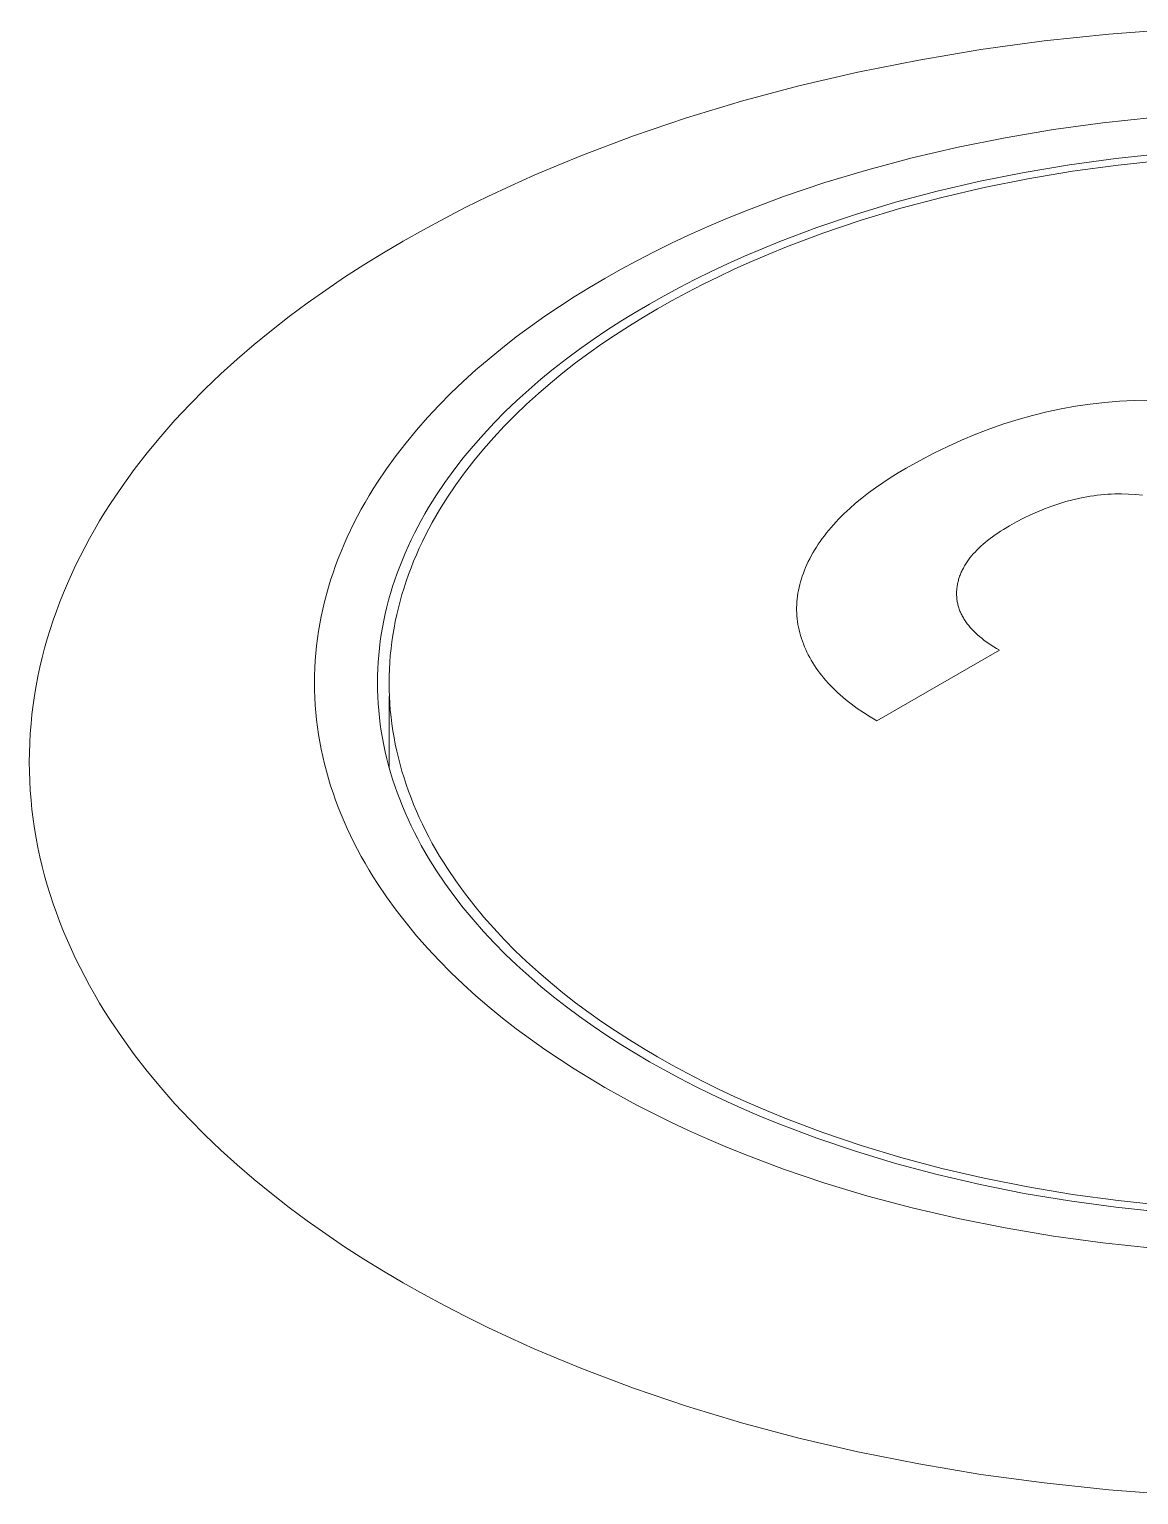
# Model space of a CAD drawing. Header units: millimetres. Extents: x -208 to 4974, y -28 to 3137.
# Drawn here: x 3517.79 to 3524, y 1836.99 to 1845.2 of the extents above; entities that cross this region are included whole.
import ezdxf

# ---------------------------------------------------------------- set-up
doc = ezdxf.new("R2010")
doc.units = ezdxf.units.MM
doc.layers.add('ZANO_R', color=7, linetype='Continuous', lineweight=0)

msp = doc.modelspace()

# ---------------------------------------------------------------- linework, layer by layer
at = {"layer": 'ZANO_R'}
for p, q in [((3524.1944, 1845.1954), (3523.8292, 1845.168)), ((3523.4683, 1845.13), (3523.1132, 1845.0816)), ((3523.8292, 1845.168), (3523.4683, 1845.13)), ((3522.7652, 1845.0232), (3522.4253, 1844.9552)), ((3523.1132, 1845.0816), (3522.7652, 1845.0232)), ((3522.4253, 1844.9552), (3522.0948, 1844.8782)), ((3522.0948, 1844.8782), (3521.7746, 1844.7928)), ((3521.7746, 1844.7928), (3521.4657, 1844.6994)), ((3521.4657, 1844.6994), (3521.1687, 1844.5987)), ((3523.7954, 1844.6713), (3524.0756, 1844.7008)), ((3523.2493, 1844.5883), (3523.5196, 1844.6337)), ((3523.5196, 1844.6337), (3523.7954, 1844.6713)), ((3521.1687, 1844.5987), (3520.8842, 1844.4915)), ((3522.7287, 1844.4758), (3522.9853, 1844.5356)), ((3522.9853, 1844.5356), (3523.2493, 1844.5883)), ((3520.8842, 1844.4915), (3520.7469, 1844.4356)), ((3522.48, 1844.4094), (3522.7287, 1844.4758)), ((3523.6093, 1844.4369), (3523.8676, 1844.4721)), ((3523.8676, 1844.4721), (3524.13, 1844.4998)), ((3523.8809, 1844.4354), (3524.14, 1844.4628)), ((3520.6129, 1844.3782), (3520.4823, 1844.3196)), ((3520.7469, 1844.4356), (3520.6129, 1844.3782)), ((3522.2401, 1844.3369), (3522.48, 1844.4094)), ((3523.109, 1844.345), (3523.3562, 1844.3945)), ((3523.3562, 1844.3945), (3523.6093, 1844.4369)), ((3523.3759, 1844.3587), (3523.6258, 1844.4007)), ((3523.6258, 1844.4007), (3523.8809, 1844.4354)), ((3520.4823, 1844.3196), (3520.3551, 1844.2597)), ((3522.0094, 1844.2587), (3522.2401, 1844.3369)), ((3522.6358, 1844.2269), (3522.8686, 1844.289)), ((3522.8686, 1844.289), (3523.109, 1844.345)), ((3522.8944, 1844.2546), (3523.1318, 1844.3099)), ((3523.1318, 1844.3099), (3523.3759, 1844.3587)), ((3520.3551, 1844.2597), (3520.2313, 1844.1987)), ((3521.7885, 1844.1754), (3522.0094, 1844.2587)), ((3522.4111, 1844.159), (3522.6358, 1844.2269)), ((3522.6645, 1844.1932), (3522.8944, 1844.2546)), ((3520.111, 1844.1366), (3519.9941, 1844.0735)), ((3520.2313, 1844.1987), (3520.111, 1844.1366)), ((3521.5778, 1844.0875), (3521.6819, 1844.132)), ((3521.6819, 1844.132), (3521.7885, 1844.1754)), ((3522.1951, 1844.0858), (3522.4111, 1844.159)), ((3522.2293, 1844.0539), (3522.4426, 1844.1262)), ((3522.4426, 1844.1262), (3522.6645, 1844.1932)), ((3519.9941, 1844.0735), (3519.8807, 1844.0095)), ((3521.3776, 1843.9954), (3521.4764, 1844.0419)), ((3521.4764, 1844.0419), (3521.5778, 1844.0875)), ((3521.9882, 1844.0078), (3522.1951, 1844.0858)), ((3522.025, 1843.9769), (3522.2293, 1844.0539)), ((3519.8807, 1844.0095), (3519.7699, 1843.944)), ((3521.2814, 1843.948), (3521.3776, 1843.9954)), ((3521.7909, 1843.9254), (3521.8884, 1843.9671)), ((3521.8884, 1843.9671), (3521.9882, 1844.0078)), ((3521.9264, 1843.9367), (3522.025, 1843.9769)), ((3519.6606, 1843.8766), (3519.553, 1843.8071)), ((3519.7699, 1843.944), (3519.6606, 1843.8766)), ((3521.0973, 1843.8508), (3521.188, 1843.8998)), ((3521.188, 1843.8998), (3521.2814, 1843.948)), ((3521.6034, 1843.8392), (3521.6959, 1843.8828)), ((3521.6959, 1843.8828), (3521.7909, 1843.9254)), ((3521.7363, 1843.8534), (3521.8302, 1843.8956)), ((3521.8302, 1843.8956), (3521.9264, 1843.9367)), ((3519.553, 1843.8071), (3519.4473, 1843.7356)), ((3520.9231, 1843.7503), (3521.0092, 1843.8011)), ((3521.0092, 1843.8011), (3521.0973, 1843.8508)), ((3521.4258, 1843.7497), (3521.5133, 1843.7948)), ((3521.5133, 1843.7948), (3521.6034, 1843.8392)), ((3521.5561, 1843.7666), (3521.645, 1843.8104)), ((3521.645, 1843.8104), (3521.7363, 1843.8534)), ((3519.4473, 1843.7356), (3519.3436, 1843.6622)), ((3520.8382, 1843.6979), (3520.9231, 1843.7503)), ((3521.3409, 1843.7038), (3521.4258, 1843.7497)), ((3521.3857, 1843.6767), (3521.4697, 1843.722)), ((3521.4697, 1843.722), (3521.5561, 1843.7666)), ((3519.3436, 1843.6622), (3519.242, 1843.5868)), ((3520.6726, 1843.5884), (3520.7547, 1843.6439)), ((3520.7547, 1843.6439), (3520.8382, 1843.6979)), ((3521.1778, 1843.6096), (3521.2584, 1843.6572)), ((3521.2247, 1843.5837), (3521.3043, 1843.6307)), ((3521.2584, 1843.6572), (3521.3409, 1843.7038)), ((3521.3043, 1843.6307), (3521.3857, 1843.6767)), ((3519.242, 1843.5868), (3519.1427, 1843.5094)), ((3520.5921, 1843.5314), (3520.6726, 1843.5884)), ((3521.02, 1843.51), (3521.0983, 1843.5606)), ((3521.0983, 1843.5606), (3521.1778, 1843.6096)), ((3521.1462, 1843.5352), (3521.2247, 1843.5837)), ((3519.1427, 1843.5094), (3519.0459, 1843.4301)), ((3520.4361, 1843.4127), (3520.5132, 1843.4728)), ((3520.5132, 1843.4728), (3520.5921, 1843.5314)), ((3520.9432, 1843.4581), (3521.02, 1843.51)), ((3520.993, 1843.434), (3521.0689, 1843.4854)), ((3521.0689, 1843.4854), (3521.1462, 1843.5352)), ((3519.0459, 1843.4301), (3518.9516, 1843.3489)), ((3520.3609, 1843.3511), (3520.4361, 1843.4127)), ((3520.7939, 1843.3498), (3520.8677, 1843.4046)), ((3520.8456, 1843.3271), (3520.9185, 1843.3813)), ((3520.8677, 1843.4046), (3520.9432, 1843.4581)), ((3520.9185, 1843.3813), (3520.993, 1843.434)), ((3518.9516, 1843.3489), (3518.8601, 1843.2659)), ((3520.2877, 1843.2881), (3520.3609, 1843.3511)), ((3520.7217, 1843.2935), (3520.7939, 1843.3498)), ((3520.7743, 1843.2716), (3520.8456, 1843.3271)), ((3518.8601, 1843.2659), (3518.7714, 1843.181)), ((3520.1477, 1843.1577), (3520.2166, 1843.2236)), ((3520.2166, 1843.2236), (3520.2877, 1843.2881)), ((3520.5827, 1843.1768), (3520.6512, 1843.2359)), ((3520.6512, 1843.2359), (3520.7217, 1843.2935)), ((3520.7048, 1843.2146), (3520.7743, 1843.2716)), ((3518.7714, 1843.181), (3518.6858, 1843.0944)), ((3520.0812, 1843.0904), (3520.1477, 1843.1577)), ((3520.5161, 1843.1164), (3520.5827, 1843.1768)), ((3520.5713, 1843.0967), (3520.6371, 1843.1563)), ((3520.6371, 1843.1563), (3520.7048, 1843.2146)), ((3518.6858, 1843.0944), (3518.6033, 1843.0061)), ((3520.0171, 1843.0218), (3520.0812, 1843.0904)), ((3520.3893, 1842.9917), (3520.4516, 1843.0547)), ((3520.4516, 1843.0547), (3520.5161, 1843.1164)), ((3520.5076, 1843.0357), (3520.5713, 1843.0967)), ((3523.4014, 1843.033), (3523.4816, 1843.0528)), ((3523.4816, 1843.0528), (3523.5622, 1843.07)), ((3523.5622, 1843.07), (3523.6432, 1843.0846)), ((3523.6432, 1843.0846), (3523.7244, 1843.0967)), ((3523.7244, 1843.0967), (3523.8061, 1843.1061)), ((3523.8061, 1843.1061), (3523.8881, 1843.113)), ((3523.8881, 1843.113), (3523.9705, 1843.1172)), ((3523.9705, 1843.1172), (3524.0526, 1843.1189)), ((3518.6033, 1843.0061), (3518.5241, 1842.916)), ((3519.9556, 1842.9519), (3520.0171, 1843.0218)), ((3520.3293, 1842.9275), (3520.3893, 1842.9917)), ((3520.3869, 1842.9101), (3520.4461, 1842.9735)), ((3520.4461, 1842.9735), (3520.5076, 1843.0357)), ((3523.1629, 1842.9582), (3523.2421, 1842.9857)), ((3523.2421, 1842.9857), (3523.3216, 1843.0107)), ((3523.3216, 1843.0107), (3523.4014, 1843.033)), ((3518.5241, 1842.916), (3518.4483, 1842.8244)), ((3519.8967, 1842.8807), (3519.9556, 1842.9519)), ((3520.2717, 1842.862), (3520.3293, 1842.9275)), ((3520.33, 1842.8454), (3520.3869, 1842.9101)), ((3522.9277, 1842.8601), (3523.0057, 1842.8954)), ((3523.0057, 1842.8954), (3523.0842, 1842.9281)), ((3523.0842, 1842.9281), (3523.1629, 1842.9582)), ((3518.4483, 1842.8244), (3518.376, 1842.7312)), ((3519.7874, 1842.7348), (3519.8406, 1842.8084)), ((3519.8406, 1842.8084), (3519.8967, 1842.8807)), ((3520.2166, 1842.7953), (3520.2717, 1842.862)), ((3520.2755, 1842.7796), (3520.33, 1842.8454)), ((3522.7726, 1842.7817), (3522.85, 1842.8222)), ((3522.85, 1842.8222), (3522.9277, 1842.8601)), ((3518.376, 1842.7312), (3518.3074, 1842.6365)), ((3519.7371, 1842.6602), (3519.7874, 1842.7348)), ((3520.1142, 1842.6587), (3520.1641, 1842.7275)), ((3520.1641, 1842.7275), (3520.2166, 1842.7953)), ((3520.2237, 1842.7127), (3520.2755, 1842.7796)), ((3522.65, 1842.7116), (3522.6956, 1842.7387)), ((3522.6956, 1842.7387), (3522.7726, 1842.7817)), ((3519.7131, 1842.6225), (3519.7371, 1842.6602)), ((3520.0671, 1842.5888), (3520.1142, 1842.6587)), ((3520.1279, 1842.5756), (3520.1744, 1842.6446)), ((3520.1744, 1842.6446), (3520.2237, 1842.7127)), ((3522.5234, 1842.6284), (3522.5639, 1842.6565)), ((3522.5639, 1842.6565), (3522.6061, 1842.6842)), ((3522.6061, 1842.6842), (3522.65, 1842.7116)), ((3518.3074, 1842.6365), (3518.2427, 1842.5404)), ((3519.6674, 1842.5463), (3519.6898, 1842.5845)), ((3519.6898, 1842.5845), (3519.7131, 1842.6225)), ((3520.0446, 1842.5535), (3520.0671, 1842.5888)), ((3520.1057, 1842.5407), (3520.1279, 1842.5756)), ((3522.4125, 1842.542), (3522.4477, 1842.5711)), ((3522.4477, 1842.5711), (3522.4847, 1842.5999)), ((3522.4847, 1842.5999), (3522.5234, 1842.6284)), ((3523.6272, 1842.5613), (3523.5879, 1842.5509)), ((3523.6664, 1842.5704), (3523.6272, 1842.5613)), ((3523.6859, 1842.5744), (3523.6664, 1842.5704)), ((3523.7055, 1842.578), (3523.6859, 1842.5744)), ((3523.7251, 1842.5812), (3523.7055, 1842.578)), ((3523.7447, 1842.5841), (3523.7251, 1842.5812)), ((3523.7642, 1842.5867), (3523.7447, 1842.5841)), ((3523.7838, 1842.5888), (3523.7642, 1842.5867)), ((3523.8034, 1842.5907), (3523.7838, 1842.5888)), ((3523.8229, 1842.5921), (3523.8034, 1842.5907)), ((3523.8424, 1842.5932), (3523.8229, 1842.5921)), ((3523.862, 1842.5939), (3523.8424, 1842.5932)), ((3523.8815, 1842.5943), (3523.862, 1842.5939)), ((3523.901, 1842.5943), (3523.8815, 1842.5943)), ((3523.94, 1842.5932), (3523.901, 1842.5943)), ((3523.9791, 1842.5908), (3523.94, 1842.5932)), ((3524.0182, 1842.5871), (3523.9791, 1842.5908)), ((3518.2117, 1842.4918), (3518.1818, 1842.4429)), ((3518.2427, 1842.5404), (3518.2117, 1842.4918)), ((3519.6248, 1842.4691), (3519.6457, 1842.5078)), ((3519.6457, 1842.5078), (3519.6674, 1842.5463)), ((3519.9815, 1842.4461), (3520.0018, 1842.4821)), ((3520.0018, 1842.4821), (3520.0228, 1842.5179)), ((3520.0228, 1842.5179), (3520.0446, 1842.5535)), ((3520.0634, 1842.4703), (3520.0842, 1842.5056)), ((3520.0842, 1842.5056), (3520.1057, 1842.5407)), ((3522.3172, 1842.4524), (3522.3472, 1842.4826)), ((3522.3472, 1842.4826), (3522.379, 1842.5124)), ((3522.379, 1842.5124), (3522.4125, 1842.542)), ((3523.4308, 1842.4945), (3523.3914, 1842.4768)), ((3523.4701, 1842.5107), (3523.4308, 1842.4945)), ((3523.5094, 1842.5256), (3523.4701, 1842.5107)), ((3523.5487, 1842.5389), (3523.5094, 1842.5256)), ((3523.5879, 1842.5509), (3523.5487, 1842.5389)), ((3518.1818, 1842.4429), (3518.1529, 1842.3937)), ((3519.5855, 1842.3911), (3519.6048, 1842.4302)), ((3519.6048, 1842.4302), (3519.6248, 1842.4691)), ((3519.9432, 1842.3734), (3519.9619, 1842.4098)), ((3519.9619, 1842.4098), (3519.9815, 1842.4461)), ((3520.0055, 1842.3629), (3520.0241, 1842.3989)), ((3520.0241, 1842.3989), (3520.0434, 1842.4347)), ((3520.0434, 1842.4347), (3520.0634, 1842.4703)), ((3522.2624, 1842.3909), (3522.2754, 1842.4064)), ((3522.2754, 1842.4064), (3522.2889, 1842.4218)), ((3522.2889, 1842.4218), (3522.3029, 1842.4371)), ((3522.3029, 1842.4371), (3522.3172, 1842.4524)), ((3523.2732, 1842.415), (3523.2397, 1842.3949)), ((3523.3127, 1842.437), (3523.2732, 1842.415)), ((3523.3521, 1842.4576), (3523.3127, 1842.437)), ((3523.3914, 1842.4768), (3523.3521, 1842.4576)), ((3518.125, 1842.3442), (3518.0981, 1842.2943)), ((3518.1529, 1842.3937), (3518.125, 1842.3442)), ((3519.5496, 1842.3122), (3519.5671, 1842.3517)), ((3519.5671, 1842.3517), (3519.5855, 1842.3911)), ((3519.9079, 1842.2999), (3519.9251, 1842.3368)), ((3519.9251, 1842.3368), (3519.9432, 1842.3734)), ((3519.9707, 1842.2904), (3519.9877, 1842.3268)), ((3519.9877, 1842.3268), (3520.0055, 1842.3629)), ((3522.2036, 1842.312), (3522.2145, 1842.328)), ((3522.2145, 1842.328), (3522.2258, 1842.3438)), ((3522.2258, 1842.3438), (3522.2376, 1842.3596)), ((3522.2376, 1842.3596), (3522.2497, 1842.3753)), ((3522.2497, 1842.3753), (3522.2624, 1842.3909)), ((3523.1381, 1842.3224), (3523.1256, 1842.3118)), ((3523.1511, 1842.333), (3523.1381, 1842.3224)), ((3523.1646, 1842.3435), (3523.1511, 1842.333)), ((3523.1786, 1842.3539), (3523.1646, 1842.3435)), ((3523.1931, 1842.3642), (3523.1786, 1842.3539)), ((3523.2082, 1842.3745), (3523.1931, 1842.3642)), ((3523.2237, 1842.3847), (3523.2082, 1842.3745)), ((3523.2397, 1842.3949), (3523.2237, 1842.3847)), ((3518.0723, 1842.2442), (3518.0475, 1842.1938)), ((3518.0981, 1842.2943), (3518.0723, 1842.2442)), ((3519.502, 1842.1925), (3519.517, 1842.2326)), ((3519.517, 1842.2326), (3519.5329, 1842.2725)), ((3519.5329, 1842.2725), (3519.5496, 1842.3122)), ((3519.8758, 1842.2257), (3519.8915, 1842.2629)), ((3519.8915, 1842.2629), (3519.9079, 1842.2999)), ((3519.939, 1842.2171), (3519.9545, 1842.2538)), ((3519.9545, 1842.2538), (3519.9707, 1842.2904)), ((3522.1557, 1842.2312), (3522.1644, 1842.2474)), ((3522.1644, 1842.2474), (3522.1735, 1842.2636)), ((3522.1735, 1842.2636), (3522.1831, 1842.2798)), ((3522.1831, 1842.2798), (3522.1931, 1842.296)), ((3522.1931, 1842.296), (3522.2036, 1842.312)), ((3523.0523, 1842.2355), (3523.0439, 1842.2244)), ((3523.0613, 1842.2466), (3523.0523, 1842.2355)), ((3523.0708, 1842.2577), (3523.0613, 1842.2466)), ((3523.0807, 1842.2686), (3523.0708, 1842.2577)), ((3523.0912, 1842.2795), (3523.0807, 1842.2686)), ((3523.1022, 1842.2903), (3523.0912, 1842.2795)), ((3523.1137, 1842.3011), (3523.1022, 1842.2903)), ((3523.1256, 1842.3118), (3523.1137, 1842.3011)), ((3518.0475, 1842.1938), (3518.0238, 1842.1432)), ((3519.4746, 1842.1119), (3519.4879, 1842.1523)), ((3519.4879, 1842.1523), (3519.502, 1842.1925)), ((3519.8337, 1842.1131), (3519.8469, 1842.1508)), ((3519.8469, 1842.1508), (3519.861, 1842.1883)), ((3519.861, 1842.1883), (3519.8758, 1842.2257)), ((3519.9105, 1842.1431), (3519.9244, 1842.1802)), ((3519.9244, 1842.1802), (3519.939, 1842.2171)), ((3522.114, 1842.1342), (3522.1197, 1842.1503)), ((3522.1197, 1842.1503), (3522.126, 1842.1665)), ((3522.126, 1842.1665), (3522.1327, 1842.1826)), ((3522.1327, 1842.1826), (3522.1399, 1842.1988)), ((3522.1399, 1842.1988), (3522.1476, 1842.2149)), ((3522.1476, 1842.2149), (3522.1557, 1842.2312)), ((3523.0012, 1842.1501), (3522.9988, 1842.1443)), ((3523.0038, 1842.156), (3523.0012, 1842.1501)), ((3523.0064, 1842.1618), (3523.0038, 1842.156)), ((3523.0092, 1842.1675), (3523.0064, 1842.1618)), ((3523.0121, 1842.1733), (3523.0092, 1842.1675)), ((3523.0151, 1842.179), (3523.0121, 1842.1733)), ((3523.0183, 1842.1848), (3523.0151, 1842.179)), ((3523.0216, 1842.1905), (3523.0183, 1842.1848)), ((3523.025, 1842.1962), (3523.0216, 1842.1905)), ((3523.0285, 1842.2018), (3523.025, 1842.1962)), ((3523.0359, 1842.2131), (3523.0285, 1842.2018)), ((3523.0439, 1842.2244), (3523.0359, 1842.2131)), ((3518.0012, 1842.0923), (3517.9797, 1842.0411)), ((3518.0238, 1842.1432), (3518.0012, 1842.0923)), ((3519.4508, 1842.0307), (3519.4623, 1842.0714)), ((3519.4623, 1842.0714), (3519.4746, 1842.1119)), ((3519.8097, 1842.0374), (3519.8213, 1842.0753)), ((3519.8213, 1842.0753), (3519.8337, 1842.1131)), ((3519.8738, 1842.0311), (3519.8852, 1842.0686)), ((3519.8852, 1842.0686), (3519.8974, 1842.1059)), ((3519.8974, 1842.1059), (3519.9105, 1842.1431)), ((3522.0924, 1842.0541), (3522.0957, 1842.0701)), ((3522.0957, 1842.0701), (3522.0996, 1842.0861)), ((3522.0996, 1842.0861), (3522.1039, 1842.1021)), ((3522.1039, 1842.1021), (3522.1087, 1842.1182)), ((3522.1087, 1842.1182), (3522.114, 1842.1342)), ((3522.9799, 1842.0731), (3522.9792, 1842.067)), ((3522.9808, 1842.0791), (3522.9799, 1842.0731)), ((3522.9818, 1842.0851), (3522.9808, 1842.0791)), ((3522.9829, 1842.0911), (3522.9818, 1842.0851)), ((3522.9842, 1842.0971), (3522.9829, 1842.0911)), ((3522.9856, 1842.103), (3522.9842, 1842.0971)), ((3522.9871, 1842.109), (3522.9856, 1842.103)), ((3522.9887, 1842.1149), (3522.9871, 1842.109)), ((3522.9905, 1842.1208), (3522.9887, 1842.1149)), ((3522.9924, 1842.1267), (3522.9905, 1842.1208)), ((3522.9944, 1842.1326), (3522.9924, 1842.1267)), ((3522.9966, 1842.1385), (3522.9944, 1842.1326)), ((3522.9988, 1842.1443), (3522.9966, 1842.1385)), ((3517.9593, 1841.9898), (3517.94, 1841.9382)), ((3517.9797, 1842.0411), (3517.9593, 1841.9898)), ((3519.4306, 1841.9491), (3519.4402, 1841.9899)), ((3519.4402, 1841.9899), (3519.4508, 1842.0307)), ((3519.7891, 1841.9611), (3519.799, 1841.9993)), ((3519.799, 1841.9993), (3519.8097, 1842.0374)), ((3519.8534, 1841.9558), (3519.8631, 1841.9935)), ((3519.8631, 1841.9935), (3519.8738, 1842.0311)), ((3522.0828, 1841.9744), (3522.0837, 1841.9903)), ((3522.0837, 1841.9903), (3522.0852, 1842.0062)), ((3522.0852, 1842.0062), (3522.0871, 1842.0221)), ((3522.0871, 1842.0221), (3522.0895, 1842.0381)), ((3522.0895, 1842.0381), (3522.0924, 1842.0541)), ((3522.9774, 1842.0428), (3522.9773, 1842.0368)), ((3522.9773, 1842.0368), (3522.9774, 1842.0309)), ((3522.9776, 1842.0488), (3522.9774, 1842.0428)), ((3522.9774, 1842.0309), (3522.9775, 1842.0249)), ((3522.9775, 1842.0249), (3522.9778, 1842.019)), ((3522.978, 1842.0549), (3522.9776, 1842.0488)), ((3522.9778, 1842.019), (3522.9783, 1842.0131)), ((3522.9785, 1842.0609), (3522.978, 1842.0549)), ((3522.9783, 1842.0131), (3522.9788, 1842.0072)), ((3522.9792, 1842.067), (3522.9785, 1842.0609)), ((3522.9788, 1842.0072), (3522.9795, 1842.0013)), ((3522.9795, 1842.0013), (3522.9804, 1841.9955)), ((3522.9804, 1841.9955), (3522.9814, 1841.9897)), ((3522.9814, 1841.9897), (3522.9825, 1841.9839)), ((3517.94, 1841.9382), (3517.9218, 1841.8864)), ((3519.4139, 1841.867), (3519.4218, 1841.9081)), ((3519.4218, 1841.9081), (3519.4306, 1841.9491)), ((3519.7718, 1841.8844), (3519.78, 1841.9228)), ((3519.78, 1841.9228), (3519.7891, 1841.9611)), ((3519.8363, 1841.8801), (3519.8444, 1841.918)), ((3519.8444, 1841.918), (3519.8534, 1841.9558)), ((3522.0823, 1841.9586), (3522.0828, 1841.9744)), ((3522.0823, 1841.9427), (3522.0823, 1841.9586)), ((3522.0828, 1841.9269), (3522.0823, 1841.9427)), ((3522.0838, 1841.9111), (3522.0828, 1841.9269)), ((3522.0852, 1841.8953), (3522.0838, 1841.9111)), ((3522.9825, 1841.9839), (3522.9837, 1841.9781)), ((3522.9837, 1841.9781), (3522.9851, 1841.9724)), ((3522.9851, 1841.9724), (3522.9866, 1841.9667)), ((3522.9866, 1841.9667), (3522.9882, 1841.961)), ((3522.9882, 1841.961), (3522.99, 1841.9553)), ((3522.99, 1841.9553), (3522.9919, 1841.9496)), ((3522.9919, 1841.9496), (3522.994, 1841.944)), ((3522.994, 1841.944), (3522.9962, 1841.9384)), ((3522.9962, 1841.9384), (3522.9985, 1841.9328)), ((3522.9985, 1841.9328), (3523.0009, 1841.9272)), ((3523.0009, 1841.9272), (3523.0035, 1841.9217)), ((3523.0035, 1841.9217), (3523.0062, 1841.9161)), ((3523.0062, 1841.9161), (3523.0091, 1841.9107)), ((3523.0091, 1841.9107), (3523.0121, 1841.9052)), ((3523.0121, 1841.9052), (3523.0152, 1841.8997)), ((3517.9047, 1841.8344), (3517.8888, 1841.7822)), ((3517.9218, 1841.8864), (3517.9047, 1841.8344)), ((3519.401, 1841.7846), (3519.407, 1841.8258)), ((3519.407, 1841.8258), (3519.4139, 1841.867)), ((3519.758, 1841.8074), (3519.7645, 1841.846)), ((3519.7645, 1841.846), (3519.7718, 1841.8844)), ((3519.8226, 1841.804), (3519.8291, 1841.8421)), ((3519.8291, 1841.8421), (3519.8363, 1841.8801)), ((3522.0872, 1841.8795), (3522.0852, 1841.8953)), ((3522.0896, 1841.8638), (3522.0872, 1841.8795)), ((3522.0925, 1841.8481), (3522.0896, 1841.8638)), ((3522.0959, 1841.8324), (3522.0925, 1841.8481)), ((3522.0997, 1841.8167), (3522.0959, 1841.8324)), ((3523.0152, 1841.8997), (3523.0184, 1841.8943)), ((3523.0184, 1841.8943), (3523.0218, 1841.8889)), ((3523.0218, 1841.8889), (3523.0254, 1841.8835)), ((3523.0254, 1841.8835), (3523.029, 1841.8781)), ((3523.029, 1841.8781), (3523.0328, 1841.8728)), ((3523.0328, 1841.8728), (3523.0367, 1841.8675)), ((3523.0367, 1841.8675), (3523.0408, 1841.8622)), ((3523.0408, 1841.8622), (3523.045, 1841.8569)), ((3523.045, 1841.8569), (3523.0538, 1841.8464)), ((3523.0538, 1841.8464), (3523.0631, 1841.836)), ((3523.0631, 1841.836), (3523.073, 1841.8257)), ((3523.073, 1841.8257), (3523.0834, 1841.8155)), ((3517.8888, 1841.7822), (3517.874, 1841.7298)), ((3519.3917, 1841.7019), (3519.3959, 1841.7433)), ((3519.3959, 1841.7433), (3519.401, 1841.7846)), ((3519.7476, 1841.7301), (3519.7523, 1841.7688)), ((3519.7523, 1841.7688), (3519.758, 1841.8074)), ((3519.8124, 1841.7277), (3519.8171, 1841.7659)), ((3519.8171, 1841.7659), (3519.8226, 1841.804)), ((3522.1041, 1841.8011), (3522.0997, 1841.8167)), ((3522.1089, 1841.7854), (3522.1041, 1841.8011)), ((3522.1142, 1841.7698), (3522.1089, 1841.7854)), ((3522.12, 1841.7542), (3522.1142, 1841.7698)), ((3522.1262, 1841.7387), (3522.12, 1841.7542)), ((3523.0834, 1841.8155), (3523.0943, 1841.8054)), ((3523.0943, 1841.8054), (3523.1058, 1841.7954)), ((3523.1058, 1841.7954), (3523.1178, 1841.7855)), ((3523.1178, 1841.7855), (3523.1304, 1841.7756)), ((3523.1304, 1841.7756), (3523.1434, 1841.7659)), ((3523.1434, 1841.7659), (3523.1571, 1841.7562)), ((3523.1571, 1841.7562), (3523.1712, 1841.7466)), ((3523.1712, 1841.7466), (3523.1859, 1841.7371)), ((3517.8604, 1841.6773), (3517.848, 1841.6247)), ((3517.874, 1841.7298), (3517.8604, 1841.6773)), ((3519.3861, 1841.6191), (3519.3885, 1841.6605)), ((3519.3885, 1841.6605), (3519.3917, 1841.7019)), ((3519.7406, 1841.6526), (3519.7436, 1841.6914)), ((3519.7436, 1841.6914), (3519.7476, 1841.7301)), ((3519.8055, 1841.6512), (3519.8085, 1841.6894)), ((3519.8085, 1841.6894), (3519.8124, 1841.7277)), ((3522.1329, 1841.7233), (3522.1262, 1841.7387)), ((3522.1399, 1841.7081), (3522.1329, 1841.7233)), ((3522.1475, 1841.693), (3522.1399, 1841.7081)), ((3522.1554, 1841.678), (3522.1475, 1841.693)), ((3522.1638, 1841.6631), (3522.1554, 1841.678)), ((3522.1726, 1841.6484), (3522.1638, 1841.6631)), ((3523.2169, 1841.7184), (3522.5318, 1841.3228)), ((3523.1859, 1841.7371), (3523.2012, 1841.7277)), ((3523.2012, 1841.7277), (3523.2169, 1841.7184)), ((3517.848, 1841.6247), (3517.8367, 1841.5719)), ((3519.3843, 1841.5362), (3519.3847, 1841.5776)), ((3519.3847, 1841.5776), (3519.3861, 1841.6191)), ((3519.7367, 1841.5362), (3519.7371, 1841.575)), ((3519.7371, 1841.575), (3519.7384, 1841.6138)), ((3519.7384, 1841.6138), (3519.7406, 1841.6526)), ((3519.8021, 1841.5745), (3519.8033, 1841.6128)), ((3519.8033, 1841.6128), (3519.8055, 1841.6512)), ((3522.1818, 1841.6338), (3522.1726, 1841.6484)), ((3522.1915, 1841.6193), (3522.1818, 1841.6338)), ((3522.2016, 1841.605), (3522.1915, 1841.6193)), ((3522.2121, 1841.5908), (3522.2016, 1841.605)), ((3522.223, 1841.5767), (3522.2121, 1841.5908)), ((3522.2344, 1841.5628), (3522.223, 1841.5767)), ((3517.8266, 1841.519), (3517.8176, 1841.466)), ((3517.8367, 1841.5719), (3517.8266, 1841.519)), ((3519.3847, 1841.4947), (3519.3843, 1841.5362)), ((3519.3861, 1841.4533), (3519.3847, 1841.4947)), ((3519.7371, 1841.4973), (3519.7367, 1841.5362)), ((3519.7384, 1841.4585), (3519.7371, 1841.4973)), ((3519.8016, 1841.5362), (3519.8021, 1841.5745)), ((3519.8021, 1841.4978), (3519.8016, 1841.5362)), ((3519.8033, 1841.4595), (3519.8021, 1841.4978)), ((3522.2462, 1841.549), (3522.2344, 1841.5628)), ((3522.2584, 1841.5353), (3522.2462, 1841.549)), ((3522.2711, 1841.5218), (3522.2584, 1841.5353)), ((3522.2842, 1841.5084), (3522.2711, 1841.5218)), ((3522.2977, 1841.4951), (3522.2842, 1841.5084)), ((3522.3116, 1841.4819), (3522.2977, 1841.4951)), ((3517.8099, 1841.4129), (3517.8033, 1841.3597)), ((3517.8176, 1841.466), (3517.8099, 1841.4129)), ((3519.3885, 1841.4118), (3519.3861, 1841.4533)), ((3519.3917, 1841.3704), (3519.3885, 1841.4118)), ((3519.7406, 1841.4197), (3519.7384, 1841.4585)), ((3519.7436, 1841.381), (3519.7406, 1841.4197)), ((3519.8016, 1841.4595), (3519.8016, 1841.0634)), ((3519.8055, 1841.4212), (3519.8033, 1841.4595)), ((3519.8085, 1841.3829), (3519.8055, 1841.4212)), ((3522.326, 1841.4689), (3522.3116, 1841.4819)), ((3522.3408, 1841.456), (3522.326, 1841.4689)), ((3522.356, 1841.4432), (3522.3408, 1841.456)), ((3522.3716, 1841.4306), (3522.356, 1841.4432)), ((3522.3877, 1841.4181), (3522.3716, 1841.4306)), ((3522.4212, 1841.3935), (3522.3877, 1841.4181)), ((3517.8033, 1841.3597), (3517.7979, 1841.3064)), ((3519.3959, 1841.3291), (3519.3917, 1841.3704)), ((3519.401, 1841.2878), (3519.3959, 1841.3291)), ((3519.7476, 1841.3422), (3519.7436, 1841.381)), ((3519.7523, 1841.3036), (3519.7476, 1841.3422)), ((3519.8124, 1841.3447), (3519.8085, 1841.3829)), ((3519.8171, 1841.3065), (3519.8124, 1841.3447)), ((3522.4563, 1841.3694), (3522.4212, 1841.3935)), ((3522.4932, 1841.3459), (3522.4563, 1841.3694)), ((3522.5318, 1841.3228), (3522.4932, 1841.3459)), ((3517.7938, 1841.2531), (3517.7908, 1841.1998)), ((3517.7979, 1841.3064), (3517.7938, 1841.2531)), ((3519.407, 1841.2465), (3519.401, 1841.2878)), ((3519.758, 1841.2649), (3519.7523, 1841.3036)), ((3519.7645, 1841.2264), (3519.758, 1841.2649)), ((3519.8226, 1841.2683), (3519.8171, 1841.3065)), ((3519.8291, 1841.2303), (3519.8226, 1841.2683)), ((3517.7908, 1841.1998), (3517.789, 1841.1464)), ((3519.4139, 1841.2054), (3519.407, 1841.2465)), ((3519.4218, 1841.1643), (3519.4139, 1841.2054)), ((3519.7718, 1841.1879), (3519.7645, 1841.2264)), ((3519.78, 1841.1495), (3519.7718, 1841.1879)), ((3519.8363, 1841.1923), (3519.8291, 1841.2303)), ((3519.8444, 1841.1543), (3519.8363, 1841.1923)), ((3517.789, 1841.1464), (3517.7884, 1841.093)), ((3517.7884, 1841.093), (3517.789, 1841.0396)), ((3519.4306, 1841.1233), (3519.4218, 1841.1643)), ((3519.4402, 1841.0824), (3519.4306, 1841.1233)), ((3519.7891, 1841.1112), (3519.78, 1841.1495)), ((3519.799, 1841.073), (3519.7891, 1841.1112)), ((3519.8534, 1841.1165), (3519.8444, 1841.1543)), ((3519.8631, 1841.0788), (3519.8534, 1841.1165)), ((3517.789, 1841.0396), (3517.7908, 1840.9863)), ((3519.4508, 1841.0416), (3519.4402, 1841.0824)), ((3519.4623, 1841.001), (3519.4508, 1841.0416)), ((3519.4746, 1840.9604), (3519.4623, 1841.001)), ((3519.8097, 1841.035), (3519.799, 1841.073)), ((3519.8213, 1840.997), (3519.8097, 1841.035)), ((3519.8738, 1841.0412), (3519.8631, 1841.0788)), ((3519.8852, 1841.0038), (3519.8738, 1841.0412)), ((3519.8974, 1840.9664), (3519.8852, 1841.0038)), ((3517.7908, 1840.9863), (3517.7938, 1840.9329)), ((3517.7938, 1840.9329), (3517.7979, 1840.8796)), ((3519.4879, 1840.9201), (3519.4746, 1840.9604)), ((3519.502, 1840.8798), (3519.4879, 1840.9201)), ((3519.8337, 1840.9592), (3519.8213, 1840.997)), ((3519.8469, 1840.9215), (3519.8337, 1840.9592)), ((3519.861, 1840.884), (3519.8469, 1840.9215)), ((3519.9105, 1840.9292), (3519.8974, 1840.9664)), ((3519.9244, 1840.8921), (3519.9105, 1840.9292)), ((3517.7979, 1840.8796), (3517.8033, 1840.8264)), ((3519.517, 1840.8398), (3519.502, 1840.8798)), ((3519.5329, 1840.7999), (3519.517, 1840.8398)), ((3519.8758, 1840.8466), (3519.861, 1840.884)), ((3519.8915, 1840.8094), (3519.8758, 1840.8466)), ((3519.939, 1840.8553), (3519.9244, 1840.8921)), ((3519.9545, 1840.8185), (3519.939, 1840.8553)), ((3517.8033, 1840.8264), (3517.8099, 1840.7732)), ((3517.8099, 1840.7732), (3517.8176, 1840.7201)), ((3519.5496, 1840.7601), (3519.5329, 1840.7999)), ((3519.5671, 1840.7206), (3519.5496, 1840.7601)), ((3519.9079, 1840.7724), (3519.8915, 1840.8094)), ((3519.9251, 1840.7356), (3519.9079, 1840.7724)), ((3519.9707, 1840.782), (3519.9545, 1840.8185)), ((3519.9877, 1840.7456), (3519.9707, 1840.782)), ((3517.8176, 1840.7201), (3517.8266, 1840.6671)), ((3519.5855, 1840.6813), (3519.5671, 1840.7206)), ((3519.6048, 1840.6422), (3519.5855, 1840.6813)), ((3519.9432, 1840.6989), (3519.9251, 1840.7356)), ((3519.9619, 1840.6625), (3519.9432, 1840.6989)), ((3520.0055, 1840.7094), (3519.9877, 1840.7456)), ((3520.0241, 1840.6734), (3520.0055, 1840.7094)), ((3520.0434, 1840.6376), (3520.0241, 1840.6734)), ((3517.8266, 1840.6671), (3517.8367, 1840.6142)), ((3517.8367, 1840.6142), (3517.848, 1840.5614)), ((3519.6248, 1840.6032), (3519.6048, 1840.6422)), ((3519.6457, 1840.5645), (3519.6248, 1840.6032)), ((3519.9815, 1840.6263), (3519.9619, 1840.6625)), ((3520.0018, 1840.5902), (3519.9815, 1840.6263)), ((3520.0634, 1840.6021), (3520.0434, 1840.6376)), ((3520.0842, 1840.5667), (3520.0634, 1840.6021)), ((3517.848, 1840.5614), (3517.8604, 1840.5087)), ((3517.8604, 1840.5087), (3517.874, 1840.4562)), ((3519.6674, 1840.5261), (3519.6457, 1840.5645)), ((3519.6898, 1840.4879), (3519.6674, 1840.5261)), ((3520.0228, 1840.5545), (3520.0018, 1840.5902)), ((3520.0446, 1840.5189), (3520.0228, 1840.5545)), ((3520.0671, 1840.4836), (3520.0446, 1840.5189)), ((3520.1057, 1840.5316), (3520.0842, 1840.5667)), ((3520.1279, 1840.4967), (3520.1057, 1840.5316)), ((3517.874, 1840.4562), (3517.8888, 1840.4039)), ((3519.7131, 1840.4499), (3519.6898, 1840.4879)), ((3519.7371, 1840.4122), (3519.7131, 1840.4499)), ((3520.1142, 1840.4137), (3520.0671, 1840.4836)), ((3520.1744, 1840.4277), (3520.1279, 1840.4967)), ((3520.2237, 1840.3597), (3520.1744, 1840.4277)), ((3517.8888, 1840.4039), (3517.9047, 1840.3517)), ((3517.9047, 1840.3517), (3517.9218, 1840.2997)), ((3519.7874, 1840.3375), (3519.7371, 1840.4122)), ((3520.1641, 1840.3448), (3520.1142, 1840.4137)), ((3520.2166, 1840.277), (3520.1641, 1840.3448)), ((3520.2755, 1840.2927), (3520.2237, 1840.3597)), ((3517.9218, 1840.2997), (3517.94, 1840.2479)), ((3519.8406, 1840.264), (3519.7874, 1840.3375)), ((3519.8967, 1840.1916), (3519.8406, 1840.264)), ((3520.2717, 1840.2104), (3520.2166, 1840.277)), ((3520.33, 1840.2269), (3520.2755, 1840.2927)), ((3517.94, 1840.2479), (3517.9593, 1840.1963)), ((3517.9593, 1840.1963), (3517.9797, 1840.1449)), ((3519.9556, 1840.1204), (3519.8967, 1840.1916)), ((3520.3293, 1840.1449), (3520.2717, 1840.2104)), ((3520.3869, 1840.1623), (3520.33, 1840.2269)), ((3517.9797, 1840.1449), (3518.0012, 1840.0938)), ((3520.0171, 1840.0505), (3519.9556, 1840.1204)), ((3520.3893, 1840.0806), (3520.3293, 1840.1449)), ((3520.4461, 1840.0988), (3520.3869, 1840.1623)), ((3520.5076, 1840.0366), (3520.4461, 1840.0988)), ((3518.0012, 1840.0938), (3518.0238, 1840.0429)), ((3518.0238, 1840.0429), (3518.0475, 1839.9922)), ((3520.0812, 1839.9819), (3520.0171, 1840.0505)), ((3520.4516, 1840.0176), (3520.3893, 1840.0806)), ((3520.5161, 1839.9559), (3520.4516, 1840.0176)), ((3520.5713, 1839.9757), (3520.5076, 1840.0366)), ((3518.0475, 1839.9922), (3518.0723, 1839.9418)), ((3518.0723, 1839.9418), (3518.0981, 1839.8917)), ((3520.1477, 1839.9146), (3520.0812, 1839.9819)), ((3520.5827, 1839.8955), (3520.5161, 1839.9559)), ((3520.6371, 1839.916), (3520.5713, 1839.9757)), ((3518.0981, 1839.8917), (3518.125, 1839.8419)), ((3520.2166, 1839.8487), (3520.1477, 1839.9146)), ((3520.6512, 1839.8365), (3520.5827, 1839.8955)), ((3520.7048, 1839.8577), (3520.6371, 1839.916)), ((3520.7743, 1839.8008), (3520.7048, 1839.8577)), ((3518.125, 1839.8419), (3518.1529, 1839.7924)), ((3518.1529, 1839.7924), (3518.1818, 1839.7432)), ((3520.2877, 1839.7842), (3520.2166, 1839.8487)), ((3520.3609, 1839.7212), (3520.2877, 1839.7842)), ((3520.7217, 1839.7788), (3520.6512, 1839.8365)), ((3520.7939, 1839.7226), (3520.7217, 1839.7788)), ((3520.8456, 1839.7452), (3520.7743, 1839.8008)), ((3518.1818, 1839.7432), (3518.2117, 1839.6943)), ((3518.2117, 1839.6943), (3518.2427, 1839.6457)), ((3520.4361, 1839.6596), (3520.3609, 1839.7212)), ((3520.8677, 1839.6677), (3520.7939, 1839.7226)), ((3520.9185, 1839.6911), (3520.8456, 1839.7452)), ((3520.993, 1839.6383), (3520.9185, 1839.6911)), ((3518.2427, 1839.6457), (3518.3074, 1839.5496)), ((3520.5132, 1839.5995), (3520.4361, 1839.6596)), ((3520.9432, 1839.6143), (3520.8677, 1839.6677)), ((3521.02, 1839.5623), (3520.9432, 1839.6143)), ((3521.0689, 1839.587), (3520.993, 1839.6383)), ((3518.3074, 1839.5496), (3518.376, 1839.4549)), ((3520.5921, 1839.541), (3520.5132, 1839.5995)), ((3520.6726, 1839.4839), (3520.5921, 1839.541)), ((3521.0983, 1839.5118), (3521.02, 1839.5623)), ((3521.1462, 1839.5371), (3521.0689, 1839.587)), ((3521.2247, 1839.4886), (3521.1462, 1839.5371)), ((3518.376, 1839.4549), (3518.4483, 1839.3617)), ((3520.7547, 1839.4284), (3520.6726, 1839.4839)), ((3521.1778, 1839.4627), (3521.0983, 1839.5118)), ((3521.2584, 1839.4151), (3521.1778, 1839.4627)), ((3521.3043, 1839.4416), (3521.2247, 1839.4886)), ((3518.4483, 1839.3617), (3518.5241, 1839.27)), ((3520.8382, 1839.3745), (3520.7547, 1839.4284)), ((3520.9231, 1839.3221), (3520.8382, 1839.3745)), ((3521.3409, 1839.3686), (3521.2584, 1839.4151)), ((3521.3857, 1839.3957), (3521.3043, 1839.4416)), ((3521.4258, 1839.3227), (3521.3409, 1839.3686)), ((3521.4697, 1839.3503), (3521.3857, 1839.3957)), ((3521.0092, 1839.2713), (3520.9231, 1839.3221)), ((3521.5133, 1839.2775), (3521.4258, 1839.3227)), ((3521.5561, 1839.3057), (3521.4697, 1839.3503)), ((3521.645, 1839.2619), (3521.5561, 1839.3057)), ((3518.5241, 1839.27), (3518.6033, 1839.18)), ((3521.0973, 1839.2215), (3521.0092, 1839.2713)), ((3521.188, 1839.1725), (3521.0973, 1839.2215)), ((3521.6034, 1839.2331), (3521.5133, 1839.2775)), ((3521.6959, 1839.1896), (3521.6034, 1839.2331)), ((3521.7363, 1839.2189), (3521.645, 1839.2619)), ((3521.8302, 1839.1768), (3521.7363, 1839.2189)), ((3518.6033, 1839.18), (3518.6858, 1839.0917)), ((3521.2814, 1839.1243), (3521.188, 1839.1725)), ((3521.3776, 1839.0769), (3521.2814, 1839.1243)), ((3521.7909, 1839.1469), (3521.6959, 1839.1896)), ((3521.8884, 1839.1052), (3521.7909, 1839.1469)), ((3521.9264, 1839.1356), (3521.8302, 1839.1768)), ((3522.025, 1839.0955), (3521.9264, 1839.1356)), ((3518.6858, 1839.0917), (3518.7714, 1839.005)), ((3521.4764, 1839.0304), (3521.3776, 1839.0769)), ((3521.9882, 1839.0646), (3521.8884, 1839.1052)), ((3522.1951, 1838.9866), (3521.9882, 1839.0646)), ((3522.2293, 1839.0184), (3522.025, 1839.0955)), ((3518.7714, 1839.005), (3518.8601, 1838.9202)), ((3521.5778, 1838.9849), (3521.4764, 1839.0304)), ((3521.6819, 1838.9404), (3521.5778, 1838.9849)), ((3522.4111, 1838.9134), (3522.1951, 1838.9866)), ((3522.4426, 1838.9462), (3522.2293, 1839.0184)), ((3518.8601, 1838.9202), (3518.9516, 1838.8371)), ((3521.7885, 1838.8969), (3521.6819, 1838.9404)), ((3522.0094, 1838.8136), (3521.7885, 1838.8969)), ((3522.6358, 1838.8455), (3522.4111, 1838.9134)), ((3522.6645, 1838.8791), (3522.4426, 1838.9462)), ((3522.8944, 1838.8177), (3522.6645, 1838.8791)), ((3518.9516, 1838.8371), (3519.0459, 1838.756)), ((3522.2401, 1838.7355), (3522.0094, 1838.8136)), ((3522.8686, 1838.7833), (3522.6358, 1838.8455)), ((3523.1318, 1838.7624), (3522.8944, 1838.8177)), ((3519.0459, 1838.756), (3519.1427, 1838.6767)), ((3522.48, 1838.663), (3522.2401, 1838.7355)), ((3523.109, 1838.7273), (3522.8686, 1838.7833)), ((3523.3562, 1838.6779), (3523.109, 1838.7273)), ((3523.3759, 1838.7136), (3523.1318, 1838.7624)), ((3523.6258, 1838.6717), (3523.3759, 1838.7136)), ((3519.1427, 1838.6767), (3519.242, 1838.5993)), ((3522.7287, 1838.5966), (3522.48, 1838.663)), ((3523.6093, 1838.6354), (3523.3562, 1838.6779)), ((3523.8676, 1838.6002), (3523.6093, 1838.6354)), ((3523.8809, 1838.6369), (3523.6258, 1838.6717)), ((3524.14, 1838.6096), (3523.8809, 1838.6369)), ((3519.242, 1838.5993), (3519.3436, 1838.5239)), ((3522.9853, 1838.5368), (3522.7287, 1838.5966)), ((3524.13, 1838.5725), (3523.8676, 1838.6002)), ((3519.3436, 1838.5239), (3519.4473, 1838.4504)), ((3523.2493, 1838.484), (3522.9853, 1838.5368)), ((3523.5196, 1838.4387), (3523.2493, 1838.484)), ((3519.4473, 1838.4504), (3519.553, 1838.379)), ((3519.553, 1838.379), (3519.6606, 1838.3095)), ((3523.7954, 1838.4011), (3523.5196, 1838.4387)), ((3524.0756, 1838.3715), (3523.7954, 1838.4011)), ((3519.6606, 1838.3095), (3519.7699, 1838.242)), ((3519.7699, 1838.242), (3519.8807, 1838.1766)), ((3519.8807, 1838.1766), (3519.9941, 1838.1126)), ((3519.9941, 1838.1126), (3520.111, 1838.0495)), ((3520.111, 1838.0495), (3520.2313, 1837.9874)), ((3520.2313, 1837.9874), (3520.3551, 1837.9263)), ((3520.3551, 1837.9263), (3520.4823, 1837.8665)), ((3520.4823, 1837.8665), (3520.6129, 1837.8078)), ((3520.6129, 1837.8078), (3520.7469, 1837.7505)), ((3520.7469, 1837.7505), (3520.8842, 1837.6946)), ((3520.8842, 1837.6946), (3521.1687, 1837.5873)), ((3521.1687, 1837.5873), (3521.4657, 1837.4867)), ((3521.4657, 1837.4867), (3521.7746, 1837.3933)), ((3521.7746, 1837.3933), (3522.0948, 1837.3078)), ((3522.0948, 1837.3078), (3522.4253, 1837.2308)), ((3522.4253, 1837.2308), (3522.7652, 1837.1629)), ((3522.7652, 1837.1629), (3523.1132, 1837.1045)), ((3523.1132, 1837.1045), (3523.4683, 1837.0561)), ((3523.4683, 1837.0561), (3523.8292, 1837.018)), ((3523.8292, 1837.018), (3524.1944, 1836.9906))]:
    msp.add_line(p, q, dxfattribs=at)

doc.saveas('drawing.dxf')
